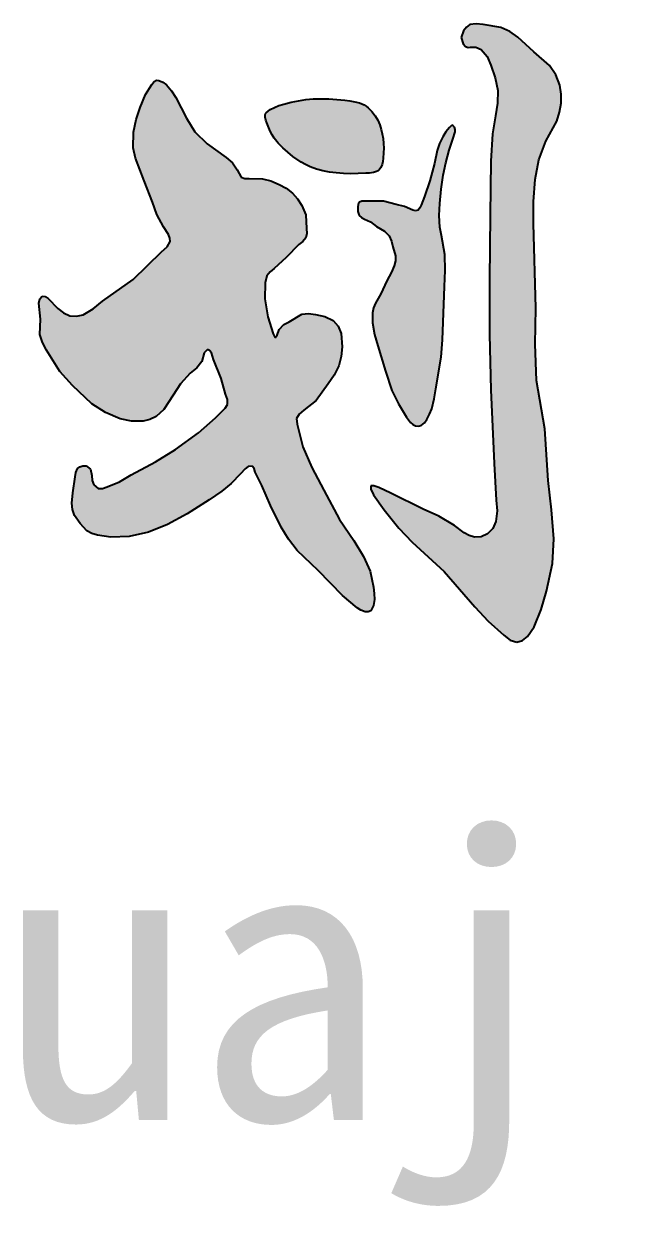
# Model space of a CAD drawing. Extents: x 8254 to 366479, y -216343 to -120021.
# Drawn here: x 165847 to 166292, y -148957 to -148083 of the extents above; entities that cross this region are included whole.
import ezdxf

# ---------------------------------------------------------------- set-up
doc = ezdxf.new("R2010")
doc.units = 0
doc.header["$LTSCALE"] = 500
doc.header["$MEASUREMENT"] = 0
doc.layers.get('0').update_dxf_attribs({"linetype": 'CONTINUOUS'})
doc.styles.add('宋体', font='SimSun.ttf', dxfattribs={"width": 0.8})

msp = doc.modelspace()

# ---------------------------------------------------------------- hatches: boundary and pattern name
h = msp.add_hatch(color=7)
h.paths.add_polyline_path([(166031.067, -148262.969), (166039.77, -148254.805), (166049.069, -148245.372), (166052.154, -148243.093), (166054.424, -148240.445), (166055.022, -148237.184), (166054.846, -148233.547), (166054.265, -148223.554), (166051.313, -148216.522), (166048.225, -148211.685), (166044.503, -148207.449), (166039.904, -148203.934), (166034.74, -148201.097), (166028.679, -148198.563), (166022.48, -148197.014), (166012.718, -148196.787), (166009.498, -148196.761), (166006.815, -148195.88), (166003.864, -148190.435), (166000.332, -148185.337), (165995.691, -148181.362), (165981.842, -148171.381), (165972.762, -148162.534), (165966.631, -148152.553), (165958.686, -148137.355), (165955.66, -148132.445), (165951.875, -148128.055), (165949.226, -148126.044), (165946.199, -148124.879), (165944.625, -148124.555), (165942.74, -148125.543), (165941.212, -148127.668), (165936.464, -148135.081), (165932.458, -148144.568), (165929.491, -148153.315), (165927.562, -148162.803), (165927.413, -148174.218), (165929.081, -148181.897), (165935.535, -148198.379), (165941.513, -148214.144), (165944.878, -148223.194), (165949.641, -148232.298), (165953.27, -148237.89), (165954.444, -148240.604), (165954.626, -148243.187), (165952.292, -148247.101), (165948.252, -148250.767), (165927.313, -148271.082), (165904.858, -148286.849), (165898.081, -148292.601), (165890.661, -148296.982), (165885.833, -148297.99), (165880.882, -148297.593), (165876.069, -148295.568), (165872.018, -148292.401), (165864.988, -148285.072), (165862.615, -148283.571), (165860.405, -148283.24), (165858.72, -148285.182), (165857.959, -148288.432), (165859.181, -148300.036), (165858.876, -148311.334), (165860.717, -148317.275), (165863.766, -148322.938), (165873.347, -148338.68), (165882.864, -148348.884), (165897.079, -148362.332), (165906.924, -148368.757), (165917.862, -148373.325), (165926.213, -148375.195), (165934.672, -148375.158), (165939.698, -148373.882), (165944.318, -148371.569), (165949.811, -148366.558), (165956.737, -148356.059), (165962.259, -148347.558), (165969.275, -148339.952), (165974.28, -148335.859), (165977.872, -148331.242), (165979.663, -148324.919), (165981.932, -148322.414), (165983.608, -148323.073), (165985.036, -148324.8), (165986.469, -148329.811), (165991.962, -148343.651), (165995.306, -148355.343), (165996.631, -148359.282), (165996.619, -148362.979), (165994.952, -148365.476), (165987.834, -148372.589), (165975.327, -148383.739), (165958.589, -148396.042), (165943.774, -148404.885), (165926.013, -148414.55), (165917.311, -148419.736), (165908.153, -148423.397), (165904.897, -148424.549), (165901.741, -148424.617), (165898.383, -148421.871), (165897.245, -148418.604), (165897.008, -148415.008), (165896.092, -148410.279), (165892.887, -148407.991), (165890.444, -148407.839), (165888.25, -148408.564), (165886.475, -148409.974), (165885.162, -148412.729), (165884.643, -148415.923), (165883.117, -148427.82), (165882.354, -148435.446), (165882.838, -148440.086), (165884.339, -148444.445), (165888.46, -148450.394), (165893.345, -148455.732), (165897.025, -148457.712), (165901.13, -148458.935), (165910.9, -148460.308), (165924.487, -148459.85), (165938.683, -148456.647), (165952.574, -148451.004), (165967.077, -148443.225), (165983.258, -148432.853), (165992.568, -148426.54), (165999.35, -148420.852), (166006.254, -148413.833), (166009.767, -148410.082), (166011.826, -148408.509), (166014.854, -148408.266), (166016.253, -148410.012), (166017.034, -148412.623), (166022, -148422.305), (166028.341, -148437.149), (166036.146, -148452.944), (166041.56, -148461.853), (166047.856, -148470.103), (166063.273, -148484.728), (166081.342, -148503.227), (166092.026, -148512.2), (166094.792, -148514.037), (166097.91, -148515.14), (166100.137, -148515.144), (166102.091, -148514.367), (166104.104, -148510.653), (166104.737, -148506.133), (166104.568, -148501.68), (166103.983, -148497.017), (166101.489, -148485.301), (166096.748, -148474.581), (166089.513, -148462.865), (166079.034, -148447.409), (166067.558, -148425.722), (166058.66, -148409.239), (166052.127, -148394.01), (166047.97, -148377.198), (166047.377, -148373.242), (166049.345, -148369.876), (166052.919, -148367.111), (166061.827, -148359.99), (166070.735, -148347.727), (166075.079, -148341.248), (166078.569, -148334.481), (166080.273, -148327.653), (166080.925, -148320.514), (166080.297, -148310.628), (166078.048, -148305.299), (166074.329, -148301.055), (166068.336, -148298.224), (166061.45, -148296.818), (166056.274, -148296.089), (166051.398, -148296.504), (166042.131, -148301.996), (166038.086, -148304.054), (166034.749, -148307.646), (166033.163, -148311.885), (166031.765, -148313.766), (166030.194, -148310.941), (166026.426, -148298.544), (166024.214, -148285.257), (166024.337, -148273.428), (166025.584, -148268.323), (166027.975, -148265.432)])
h.paths.add_polyline_path([(166109.697, -148160.662), (166108.603, -148157.306), (166107.185, -148154.037), (166105.249, -148150.652), (166102.908, -148147.551), (166100.183, -148144.866), (166098.683, -148143.722), (166097.095, -148142.733), (166093.835, -148141.291), (166090.347, -148140.331), (166086.717, -148139.706), (166083.03, -148139.271), (166071.318, -148138.329), (166065.538, -148138.188), (166059.793, -148138.354), (166054.369, -148138.841), (166048.951, -148139.643), (166043.527, -148140.743), (166038.084, -148142.122), (166034.563, -148143.18), (166031.163, -148144.487), (166028.018, -148146.182), (166026.584, -148147.219), (166025.263, -148148.404), (166024.73, -148149.124), (166024.428, -148149.943), (166024.383, -148151.804), (166024.859, -148153.835), (166025.584, -148155.885), (166028.137, -148161.99), (166029.531, -148164.664), (166031.108, -148167.18), (166033.974, -148170.828), (166037.312, -148174.27), (166040.984, -148177.505), (166044.852, -148180.528), (166050.967, -148184.704), (166054.145, -148186.517), (166057.441, -148188.101), (166062.094, -148189.836), (166066.919, -148191.147), (166071.822, -148192.09), (166076.709, -148192.721), (166081.978, -148193.117), (166087.258, -148193.256), (166098.418, -148192.978), (166101.221, -148192.809), (166103.931, -148192.442), (166106.357, -148191.702), (166107.404, -148191.136), (166108.309, -148190.411), (166109.538, -148188.697), (166110.348, -148186.569), (166110.851, -148184.194), (166111.16, -148181.736), (166111.448, -148178.012), (166111.53, -148174.434), (166111.402, -148170.943), (166111.058, -148167.479), (166110.502, -148164.066)])
h.paths.add_polyline_path([(166156.75, -148264.371), (166156.449, -148252.538), (166153.981, -148238.672), (166152.769, -148232.653), (166152.259, -148223.894), (166152.769, -148215.061), (166153.78, -148204.686), (166155.258, -148194.408), (166157.172, -148185.168), (166159.59, -148176.048), (166162.322, -148167.859), (166164.103, -148162.4), (166164.142, -148160.662), (166163.51, -148158.958), (166162.615, -148157.989), (166161.608, -148157.653), (166159.889, -148159.334), (166157.211, -148162.529), (166155.001, -148166.103), (166152.583, -148171.046), (166150.799, -148176.214), (166148.896, -148185.736), (166145.384, -148198.456), (166141.653, -148210.08), (166139.019, -148216.44), (166138.126, -148218.454), (166136.823, -148219.949), (166134.965, -148220.433), (166132.873, -148220.168), (166126.727, -148217.318), (166120.8, -148215.782), (166111.362, -148213.37), (166104.997, -148213.37), (166097.753, -148213.37), (166095.579, -148213.514), (166093.802, -148214.247), (166092.875, -148215.763), (166092.485, -148217.756), (166092.529, -148221.1), (166093.583, -148223.897), (166095.208, -148225.433), (166097.331, -148226.582), (166101.923, -148228.722), (166106.314, -148232.012), (166112.021, -148235.521), (166113.957, -148237.125), (166115.532, -148239.03), (166117.183, -148242.827), (166118.335, -148246.935), (166120.248, -148253.716), (166120.1, -148257.358), (166119.196, -148260.976), (166117.284, -148265.656), (166113.742, -148271.877), (166109.338, -148281.656), (166105.423, -148288.501), (166104.154, -148291.915), (166103.403, -148295.516), (166103.221, -148302.924), (166104.713, -148311.477), (166107.136, -148319.793), (166112.764, -148338.373), (166117.592, -148352.677), (166122.46, -148362.376), (166128.386, -148372.088), (166131.181, -148376.063), (166132.862, -148377.6), (166134.862, -148378.559), (166137.048, -148378.771), (166139.179, -148378.251), (166141.462, -148376.446), (166143.188, -148373.937), (166145.275, -148369.979), (166146.888, -148365.926), (166148.71, -148358.793), (166149.972, -148351.444), (166153.673, -148328.027), (166154.721, -148315.271), (166155.215, -148302.453), (166156.14, -148276.263)])
h.paths.add_polyline_path([(166221.591, -148229.749), (166221.589, -148213.574), (166222.798, -148197.405), (166225.592, -148182.988), (166230.777, -148169.356), (166238.755, -148154.594), (166240.894, -148148.095), (166242.005, -148141.308), (166242.106, -148134.768), (166241.119, -148128.317), (166238.15, -148120.609), (166233.436, -148113.85), (166221.912, -148103.811), (166210.092, -148092.887), (166204.163, -148088.706), (166197.681, -148085.801), (166184.679, -148083.734), (166179.61, -148083.09), (166174.928, -148083.734), (166172.305, -148085.539), (166170.2, -148088.163), (166168.427, -148093.182), (166169.905, -148097.906), (166171.611, -148099.783), (166173.746, -148100.563), (166175.073, -148100.294), (166179.248, -148100.256), (166183.186, -148101.991), (166187.586, -148107.067), (166190.357, -148113.491), (166193.59, -148122.81), (166195.451, -148132.155), (166195.211, -148141.36), (166193.752, -148150.631), (166191.488, -148164.016), (166190.175, -148184.096), (166189.692, -148223.664), (166189.209, -148270.953), (166189.323, -148311.529), (166190.399, -148352.114), (166192.833, -148406.242), (166194.169, -148433.097), (166194.832, -148441.029), (166194.051, -148448.814), (166191.79, -148453.904), (166187.964, -148457.936), (166183.265, -148460.04), (166178.224, -148460.369), (166174.294, -148459.243), (166170.648, -148457.169), (166163.617, -148451.855), (166152.053, -148444.983), (166140.487, -148439.691), (166116.748, -148428.136), (166107.907, -148423.888), (166104.334, -148422.65), (166102.14, -148422.662), (166101.963, -148425.004), (166104.157, -148429.338), (166111.879, -148440.299), (166122.756, -148453.857), (166132.574, -148464.018), (166156.024, -148485.699), (166178.413, -148511.595), (166188.379, -148522.009), (166199.731, -148532.345), (166204.435, -148535.966), (166209.413, -148537.535), (166213.518, -148536.204), (166217.204, -148533.289), (166222.163, -148526.211), (166227.371, -148513.474), (166231.136, -148500.022), (166235.547, -148479.823), (166236.682, -148461.672), (166234.943, -148440.197), (166232.469, -148418.759), (166229.938, -148380.831), (166223.867, -148345.162), (166222.773, -148318.643), (166223.403, -148291.947)])

# ---------------------------------------------------------------- linework, layer by layer
at = {"color": 7}
for p, q in [((166179.61, -148083.09), (166174.928, -148083.734)), ((166184.679, -148083.734), (166179.61, -148083.09)), ((166170.2, -148088.163), (166168.427, -148093.182)), ((166172.305, -148085.539), (166170.2, -148088.163)), ((166174.928, -148083.734), (166172.305, -148085.539)), ((166197.681, -148085.801), (166184.679, -148083.734)), ((166204.163, -148088.706), (166197.681, -148085.801)), ((166210.092, -148092.887), (166204.163, -148088.706)), ((166168.427, -148093.182), (166169.905, -148097.906)), ((166169.905, -148097.906), (166171.611, -148099.783)), ((166171.611, -148099.783), (166173.746, -148100.563)), ((166173.746, -148100.563), (166175.073, -148100.294)), ((166175.073, -148100.294), (166179.248, -148100.256)), ((166179.248, -148100.256), (166183.186, -148101.991)), ((166221.912, -148103.811), (166210.092, -148092.887)), ((166183.186, -148101.991), (166187.586, -148107.067)), ((166187.586, -148107.067), (166190.357, -148113.491)), ((166233.436, -148113.85), (166221.912, -148103.811)), ((166190.357, -148113.491), (166193.59, -148122.81)), ((166238.15, -148120.609), (166233.436, -148113.85)), ((165941.212, -148127.668), (165942.74, -148125.543)), ((165942.74, -148125.543), (165944.625, -148124.555)), ((165944.625, -148124.555), (165946.199, -148124.879)), ((165946.199, -148124.879), (165949.226, -148126.044)), ((165949.226, -148126.044), (165951.875, -148128.055)), ((166193.59, -148122.81), (166195.451, -148132.155)), ((166241.119, -148128.317), (166238.15, -148120.609)), ((165932.458, -148144.568), (165936.464, -148135.081)), ((165936.464, -148135.081), (165941.212, -148127.668)), ((165951.875, -148128.055), (165955.66, -148132.445)), ((165955.66, -148132.445), (165958.686, -148137.355)), ((166195.451, -148132.155), (166195.211, -148141.36)), ((166242.106, -148134.768), (166241.119, -148128.317)), ((166242.005, -148141.308), (166242.106, -148134.768)), ((165958.686, -148137.355), (165966.631, -148152.553)), ((166031.163, -148144.487), (166034.563, -148143.18)), ((166034.563, -148143.18), (166038.084, -148142.122)), ((166038.084, -148142.122), (166043.527, -148140.743)), ((166043.527, -148140.743), (166048.951, -148139.643)), ((166048.951, -148139.643), (166054.369, -148138.841)), ((166054.369, -148138.841), (166059.793, -148138.354)), ((166059.793, -148138.354), (166065.538, -148138.188)), ((166065.538, -148138.188), (166071.318, -148138.329)), ((166071.318, -148138.329), (166083.03, -148139.271)), ((166083.03, -148139.271), (166086.717, -148139.706)), ((166086.717, -148139.706), (166090.347, -148140.331)), ((166090.347, -148140.331), (166093.835, -148141.291)), ((166093.835, -148141.291), (166097.095, -148142.733)), ((166097.095, -148142.733), (166098.683, -148143.722)), ((166098.683, -148143.722), (166100.183, -148144.866)), ((166195.211, -148141.36), (166193.752, -148150.631)), ((166240.894, -148148.095), (166242.005, -148141.308)), ((165929.491, -148153.315), (165932.458, -148144.568)), ((165966.631, -148152.553), (165972.762, -148162.534)), ((166024.383, -148151.804), (166024.428, -148149.943)), ((166024.859, -148153.835), (166024.383, -148151.804)), ((166024.428, -148149.943), (166024.73, -148149.124)), ((166024.73, -148149.124), (166025.263, -148148.404)), ((166025.263, -148148.404), (166026.584, -148147.219)), ((166026.584, -148147.219), (166028.018, -148146.182)), ((166028.018, -148146.182), (166031.163, -148144.487)), ((166100.183, -148144.866), (166102.908, -148147.551)), ((166102.908, -148147.551), (166105.249, -148150.652)), ((166105.249, -148150.652), (166107.185, -148154.037)), ((166193.752, -148150.631), (166191.488, -148164.016)), ((166238.755, -148154.594), (166240.894, -148148.095)), ((165927.562, -148162.803), (165929.491, -148153.315)), ((166025.584, -148155.885), (166024.859, -148153.835)), ((166028.137, -148161.99), (166025.584, -148155.885)), ((166107.185, -148154.037), (166108.603, -148157.306)), ((166108.603, -148157.306), (166109.697, -148160.662)), ((166109.697, -148160.662), (166110.502, -148164.066)), ((166159.889, -148159.334), (166157.211, -148162.529)), ((166161.608, -148157.653), (166159.889, -148159.334)), ((166162.615, -148157.989), (166161.608, -148157.653)), ((166163.51, -148158.958), (166162.615, -148157.989)), ((166164.142, -148160.662), (166163.51, -148158.958)), ((166164.103, -148162.4), (166164.142, -148160.662)), ((166230.777, -148169.356), (166238.755, -148154.594)), ((165927.413, -148174.218), (165927.562, -148162.803)), ((165972.762, -148162.534), (165981.842, -148171.381)), ((166029.531, -148164.664), (166028.137, -148161.99)), ((166031.108, -148167.18), (166029.531, -148164.664)), ((166033.974, -148170.828), (166031.108, -148167.18)), ((166110.502, -148164.066), (166111.058, -148167.479)), ((166111.058, -148167.479), (166111.402, -148170.943)), ((166155.001, -148166.103), (166152.583, -148171.046)), ((166157.211, -148162.529), (166155.001, -148166.103)), ((166159.59, -148176.048), (166162.322, -148167.859)), ((166162.322, -148167.859), (166164.103, -148162.4)), ((166191.488, -148164.016), (166190.175, -148184.096)), ((166225.592, -148182.988), (166230.777, -148169.356)), ((165929.081, -148181.897), (165927.413, -148174.218)), ((165981.842, -148171.381), (165995.691, -148181.362)), ((166037.312, -148174.27), (166033.974, -148170.828)), ((166040.984, -148177.505), (166037.312, -148174.27)), ((166044.852, -148180.528), (166040.984, -148177.505)), ((166111.448, -148178.012), (166111.16, -148181.736)), ((166111.402, -148170.943), (166111.53, -148174.434)), ((166111.53, -148174.434), (166111.448, -148178.012)), ((166150.799, -148176.214), (166148.896, -148185.736)), ((166152.583, -148171.046), (166150.799, -148176.214)), ((166157.172, -148185.168), (166159.59, -148176.048)), ((165935.535, -148198.379), (165929.081, -148181.897)), ((165995.691, -148181.362), (166000.332, -148185.337)), ((166000.332, -148185.337), (166003.864, -148190.435)), ((166050.967, -148184.704), (166044.852, -148180.528)), ((166054.145, -148186.517), (166050.967, -148184.704)), ((166057.441, -148188.101), (166054.145, -148186.517)), ((166110.348, -148186.569), (166109.538, -148188.697)), ((166110.851, -148184.194), (166110.348, -148186.569)), ((166111.16, -148181.736), (166110.851, -148184.194)), ((166148.896, -148185.736), (166145.384, -148198.456)), ((166155.258, -148194.408), (166157.172, -148185.168)), ((166190.175, -148184.096), (166189.692, -148223.664)), ((166222.798, -148197.405), (166225.592, -148182.988)), ((166003.864, -148190.435), (166006.815, -148195.88)), ((166006.815, -148195.88), (166009.498, -148196.761)), ((166062.094, -148189.836), (166057.441, -148188.101)), ((166066.919, -148191.147), (166062.094, -148189.836)), ((166071.822, -148192.09), (166066.919, -148191.147)), ((166076.709, -148192.721), (166071.822, -148192.09)), ((166081.978, -148193.117), (166076.709, -148192.721)), ((166087.258, -148193.256), (166081.978, -148193.117)), ((166098.418, -148192.978), (166087.258, -148193.256)), ((166101.221, -148192.809), (166098.418, -148192.978)), ((166103.931, -148192.442), (166101.221, -148192.809)), ((166106.357, -148191.702), (166103.931, -148192.442)), ((166107.404, -148191.136), (166106.357, -148191.702)), ((166108.309, -148190.411), (166107.404, -148191.136)), ((166109.538, -148188.697), (166108.309, -148190.411)), ((166153.78, -148204.686), (166155.258, -148194.408)), ((165941.513, -148214.144), (165935.535, -148198.379)), ((166009.498, -148196.761), (166012.718, -148196.787)), ((166012.718, -148196.787), (166022.48, -148197.014)), ((166022.48, -148197.014), (166028.679, -148198.563)), ((166028.679, -148198.563), (166034.74, -148201.097)), ((166034.74, -148201.097), (166039.904, -148203.934)), ((166039.904, -148203.934), (166044.503, -148207.449)), ((166145.384, -148198.456), (166141.653, -148210.08)), ((166152.769, -148215.061), (166153.78, -148204.686)), ((166221.589, -148213.574), (166222.798, -148197.405)), ((165944.878, -148223.194), (165941.513, -148214.144)), ((166044.503, -148207.449), (166048.225, -148211.685)), ((166048.225, -148211.685), (166051.313, -148216.522)), ((166095.579, -148213.514), (166093.802, -148214.247)), ((166097.753, -148213.37), (166095.579, -148213.514)), ((166104.997, -148213.37), (166097.753, -148213.37)), ((166111.362, -148213.37), (166104.997, -148213.37)), ((166120.8, -148215.782), (166111.362, -148213.37)), ((166141.653, -148210.08), (166139.019, -148216.44)), ((166221.591, -148229.749), (166221.589, -148213.574)), ((166051.313, -148216.522), (166054.265, -148223.554)), ((166092.875, -148215.763), (166092.485, -148217.756)), ((166092.485, -148217.756), (166092.529, -148221.1)), ((166092.529, -148221.1), (166093.583, -148223.897)), ((166093.802, -148214.247), (166092.875, -148215.763)), ((166126.727, -148217.318), (166120.8, -148215.782)), ((166132.873, -148220.168), (166126.727, -148217.318)), ((166134.965, -148220.433), (166132.873, -148220.168)), ((166136.823, -148219.949), (166134.965, -148220.433)), ((166138.126, -148218.454), (166136.823, -148219.949)), ((166139.019, -148216.44), (166138.126, -148218.454)), ((166152.259, -148223.894), (166152.769, -148215.061)), ((165949.641, -148232.298), (165944.878, -148223.194)), ((166054.265, -148223.554), (166054.846, -148233.547)), ((166093.583, -148223.897), (166095.208, -148225.433)), ((166095.208, -148225.433), (166097.331, -148226.582)), ((166097.331, -148226.582), (166101.923, -148228.722)), ((166101.923, -148228.722), (166106.314, -148232.012)), ((166152.769, -148232.653), (166152.259, -148223.894)), ((166189.692, -148223.664), (166189.209, -148270.953)), ((166223.403, -148291.947), (166221.591, -148229.749)), ((165953.27, -148237.89), (165949.641, -148232.298)), ((165954.444, -148240.604), (165953.27, -148237.89)), ((166054.424, -148240.445), (166052.154, -148243.093)), ((166055.022, -148237.184), (166054.424, -148240.445)), ((166054.846, -148233.547), (166055.022, -148237.184)), ((166106.314, -148232.012), (166112.021, -148235.521)), ((166112.021, -148235.521), (166113.957, -148237.125)), ((166113.957, -148237.125), (166115.532, -148239.03)), ((166115.532, -148239.03), (166117.183, -148242.827)), ((166153.981, -148238.672), (166152.769, -148232.653)), ((166156.449, -148252.538), (166153.981, -148238.672)), ((165948.252, -148250.767), (165952.292, -148247.101)), ((165952.292, -148247.101), (165954.626, -148243.187)), ((165954.626, -148243.187), (165954.444, -148240.604)), ((166049.069, -148245.372), (166039.77, -148254.805)), ((166052.154, -148243.093), (166049.069, -148245.372)), ((166117.183, -148242.827), (166118.335, -148246.935)), ((166118.335, -148246.935), (166120.248, -148253.716)), ((165927.313, -148271.082), (165948.252, -148250.767)), ((166039.77, -148254.805), (166031.067, -148262.969)), ((166120.1, -148257.358), (166119.196, -148260.976)), ((166120.248, -148253.716), (166120.1, -148257.358)), ((166156.75, -148264.371), (166156.449, -148252.538)), ((166027.975, -148265.432), (166025.584, -148268.323)), ((166031.067, -148262.969), (166027.975, -148265.432)), ((166117.284, -148265.656), (166113.742, -148271.877)), ((166119.196, -148260.976), (166117.284, -148265.656)), ((166156.14, -148276.263), (166156.75, -148264.371)), ((165904.858, -148286.849), (165927.313, -148271.082)), ((166024.337, -148273.428), (166024.214, -148285.257)), ((166025.584, -148268.323), (166024.337, -148273.428)), ((166113.742, -148271.877), (166109.338, -148281.656)), ((166189.209, -148270.953), (166189.323, -148311.529)), ((165858.72, -148285.182), (165860.405, -148283.24)), ((165860.405, -148283.24), (165862.615, -148283.571)), ((165862.615, -148283.571), (165864.988, -148285.072)), ((166109.338, -148281.656), (166105.423, -148288.501)), ((166155.215, -148302.453), (166156.14, -148276.263)), ((165857.959, -148288.432), (165858.72, -148285.182)), ((165859.181, -148300.036), (165857.959, -148288.432)), ((165864.988, -148285.072), (165872.018, -148292.401)), ((165872.018, -148292.401), (165876.069, -148295.568)), ((165890.661, -148296.982), (165898.081, -148292.601)), ((165898.081, -148292.601), (165904.858, -148286.849)), ((166024.214, -148285.257), (166026.426, -148298.544)), ((166104.154, -148291.915), (166103.403, -148295.516)), ((166105.423, -148288.501), (166104.154, -148291.915)), ((166222.773, -148318.643), (166223.403, -148291.947)), ((165858.876, -148311.334), (165859.181, -148300.036)), ((165876.069, -148295.568), (165880.882, -148297.593)), ((165880.882, -148297.593), (165885.833, -148297.99)), ((165885.833, -148297.99), (165890.661, -148296.982)), ((166026.426, -148298.544), (166030.194, -148310.941)), ((166042.131, -148301.996), (166051.398, -148296.504)), ((166051.398, -148296.504), (166056.274, -148296.089)), ((166056.274, -148296.089), (166061.45, -148296.818)), ((166061.45, -148296.818), (166068.336, -148298.224)), ((166068.336, -148298.224), (166074.329, -148301.055)), ((166074.329, -148301.055), (166078.048, -148305.299)), ((166103.403, -148295.516), (166103.221, -148302.924)), ((166033.163, -148311.885), (166034.749, -148307.646)), ((166034.749, -148307.646), (166038.086, -148304.054)), ((166038.086, -148304.054), (166042.131, -148301.996)), ((166078.048, -148305.299), (166080.297, -148310.628)), ((166103.221, -148302.924), (166104.713, -148311.477)), ((166154.721, -148315.271), (166155.215, -148302.453)), ((165860.717, -148317.275), (165858.876, -148311.334)), ((165863.766, -148322.938), (165860.717, -148317.275)), ((166030.194, -148310.941), (166031.765, -148313.766)), ((166031.765, -148313.766), (166033.163, -148311.885)), ((166080.297, -148310.628), (166080.925, -148320.514)), ((166104.713, -148311.477), (166107.136, -148319.793)), ((166153.673, -148328.027), (166154.721, -148315.271)), ((166189.323, -148311.529), (166190.399, -148352.114)), ((166223.867, -148345.162), (166222.773, -148318.643)), ((165873.347, -148338.68), (165863.766, -148322.938)), ((165979.663, -148324.919), (165977.872, -148331.242)), ((165981.932, -148322.414), (165979.663, -148324.919)), ((165983.608, -148323.073), (165981.932, -148322.414)), ((165985.036, -148324.8), (165983.608, -148323.073)), ((165986.469, -148329.811), (165985.036, -148324.8)), ((166080.273, -148327.653), (166078.569, -148334.481)), ((166080.925, -148320.514), (166080.273, -148327.653)), ((166107.136, -148319.793), (166112.764, -148338.373)), ((165974.28, -148335.859), (165969.275, -148339.952)), ((165977.872, -148331.242), (165974.28, -148335.859)), ((165991.962, -148343.651), (165986.469, -148329.811)), ((166078.569, -148334.481), (166075.079, -148341.248)), ((166149.972, -148351.444), (166153.673, -148328.027)), ((165882.864, -148348.884), (165873.347, -148338.68)), ((165969.275, -148339.952), (165962.259, -148347.558)), ((165995.306, -148355.343), (165991.962, -148343.651)), ((166075.079, -148341.248), (166070.735, -148347.727)), ((166112.764, -148338.373), (166117.592, -148352.677)), ((166229.938, -148380.831), (166223.867, -148345.162)), ((165897.079, -148362.332), (165882.864, -148348.884)), ((165962.259, -148347.558), (165956.737, -148356.059)), ((166070.735, -148347.727), (166061.827, -148359.99)), ((166117.592, -148352.677), (166122.46, -148362.376)), ((166148.71, -148358.793), (166149.972, -148351.444)), ((166190.399, -148352.114), (166192.833, -148406.242)), ((165906.924, -148368.757), (165897.079, -148362.332)), ((165956.737, -148356.059), (165949.811, -148366.558)), ((165996.631, -148359.282), (165995.306, -148355.343)), ((165996.619, -148362.979), (165996.631, -148359.282)), ((166061.827, -148359.99), (166052.919, -148367.111)), ((166122.46, -148362.376), (166128.386, -148372.088)), ((166146.888, -148365.926), (166148.71, -148358.793)), ((165917.862, -148373.325), (165906.924, -148368.757)), ((165949.811, -148366.558), (165944.318, -148371.569)), ((165987.834, -148372.589), (165994.952, -148365.476)), ((165994.952, -148365.476), (165996.619, -148362.979)), ((166049.345, -148369.876), (166047.377, -148373.242)), ((166052.919, -148367.111), (166049.345, -148369.876)), ((166143.188, -148373.937), (166145.275, -148369.979)), ((166145.275, -148369.979), (166146.888, -148365.926)), ((165926.213, -148375.195), (165917.862, -148373.325)), ((165934.672, -148375.158), (165926.213, -148375.195)), ((165939.698, -148373.882), (165934.672, -148375.158)), ((165944.318, -148371.569), (165939.698, -148373.882)), ((165975.327, -148383.739), (165987.834, -148372.589)), ((166047.377, -148373.242), (166047.97, -148377.198)), ((166047.97, -148377.198), (166052.127, -148394.01)), ((166128.386, -148372.088), (166131.181, -148376.063)), ((166131.181, -148376.063), (166132.862, -148377.6)), ((166132.862, -148377.6), (166134.862, -148378.559)), ((166134.862, -148378.559), (166137.048, -148378.771)), ((166137.048, -148378.771), (166139.179, -148378.251)), ((166139.179, -148378.251), (166141.462, -148376.446)), ((166141.462, -148376.446), (166143.188, -148373.937)), ((165958.589, -148396.042), (165975.327, -148383.739)), ((166232.469, -148418.759), (166229.938, -148380.831)), ((165943.774, -148404.885), (165958.589, -148396.042)), ((166052.127, -148394.01), (166058.66, -148409.239)), ((165926.013, -148414.55), (165943.774, -148404.885)), ((166192.833, -148406.242), (166194.169, -148433.097)), ((165884.643, -148415.923), (165885.162, -148412.729)), ((165885.162, -148412.729), (165886.475, -148409.974)), ((165886.475, -148409.974), (165888.25, -148408.564)), ((165888.25, -148408.564), (165890.444, -148407.839)), ((165890.444, -148407.839), (165892.887, -148407.991)), ((165892.887, -148407.991), (165896.092, -148410.279)), ((165896.092, -148410.279), (165897.008, -148415.008)), ((165897.008, -148415.008), (165897.245, -148418.604)), ((165917.311, -148419.736), (165926.013, -148414.55)), ((166006.254, -148413.833), (165999.35, -148420.852)), ((166009.767, -148410.082), (166006.254, -148413.833)), ((166011.826, -148408.509), (166009.767, -148410.082)), ((166014.854, -148408.266), (166011.826, -148408.509)), ((166016.253, -148410.012), (166014.854, -148408.266)), ((166017.034, -148412.623), (166016.253, -148410.012)), ((166022, -148422.305), (166017.034, -148412.623)), ((166058.66, -148409.239), (166067.558, -148425.722)), ((165883.117, -148427.82), (165884.643, -148415.923)), ((165897.245, -148418.604), (165898.383, -148421.871)), ((165898.383, -148421.871), (165901.741, -148424.617)), ((165904.897, -148424.549), (165908.153, -148423.397)), ((165908.153, -148423.397), (165917.311, -148419.736)), ((165999.35, -148420.852), (165992.568, -148426.54)), ((166028.341, -148437.149), (166022, -148422.305)), ((166102.14, -148422.662), (166101.963, -148425.004)), ((166104.334, -148422.65), (166102.14, -148422.662)), ((166107.907, -148423.888), (166104.334, -148422.65)), ((166116.748, -148428.136), (166107.907, -148423.888)), ((166234.943, -148440.197), (166232.469, -148418.759)), ((165882.354, -148435.446), (165883.117, -148427.82)), ((165901.741, -148424.617), (165904.897, -148424.549)), ((165992.568, -148426.54), (165983.258, -148432.853)), ((166067.558, -148425.722), (166079.034, -148447.409)), ((166101.963, -148425.004), (166104.157, -148429.338)), ((166104.157, -148429.338), (166111.879, -148440.299)), ((166140.487, -148439.691), (166116.748, -148428.136)), ((165882.838, -148440.086), (165882.354, -148435.446)), ((165884.339, -148444.445), (165882.838, -148440.086)), ((165983.258, -148432.853), (165967.077, -148443.225)), ((166036.146, -148452.944), (166028.341, -148437.149)), ((166111.879, -148440.299), (166122.756, -148453.857)), ((166152.053, -148444.983), (166140.487, -148439.691)), ((166194.832, -148441.029), (166194.051, -148448.814)), ((166194.169, -148433.097), (166194.832, -148441.029)), ((166236.682, -148461.672), (166234.943, -148440.197)), ((165888.46, -148450.394), (165884.339, -148444.445)), ((165967.077, -148443.225), (165952.574, -148451.004)), ((166079.034, -148447.409), (166089.513, -148462.865)), ((166163.617, -148451.855), (166152.053, -148444.983)), ((166194.051, -148448.814), (166191.79, -148453.904)), ((165893.345, -148455.732), (165888.46, -148450.394)), ((165897.025, -148457.712), (165893.345, -148455.732)), ((165901.13, -148458.935), (165897.025, -148457.712)), ((165910.9, -148460.308), (165901.13, -148458.935)), ((165938.683, -148456.647), (165924.487, -148459.85)), ((165952.574, -148451.004), (165938.683, -148456.647)), ((166041.56, -148461.853), (166036.146, -148452.944)), ((166122.756, -148453.857), (166132.574, -148464.018)), ((166170.648, -148457.169), (166163.617, -148451.855)), ((166174.294, -148459.243), (166170.648, -148457.169)), ((166187.964, -148457.936), (166183.265, -148460.04)), ((166191.79, -148453.904), (166187.964, -148457.936)), ((165924.487, -148459.85), (165910.9, -148460.308)), ((166047.856, -148470.103), (166041.56, -148461.853)), ((166089.513, -148462.865), (166096.748, -148474.581)), ((166132.574, -148464.018), (166156.024, -148485.699)), ((166178.224, -148460.369), (166174.294, -148459.243)), ((166183.265, -148460.04), (166178.224, -148460.369)), ((166235.547, -148479.823), (166236.682, -148461.672)), ((166063.273, -148484.728), (166047.856, -148470.103)), ((166096.748, -148474.581), (166101.489, -148485.301)), ((166081.342, -148503.227), (166063.273, -148484.728)), ((166231.136, -148500.022), (166235.547, -148479.823)), ((166101.489, -148485.301), (166103.983, -148497.017)), ((166156.024, -148485.699), (166178.413, -148511.595)), ((166103.983, -148497.017), (166104.568, -148501.68)), ((166104.568, -148501.68), (166104.737, -148506.133)), ((166227.371, -148513.474), (166231.136, -148500.022)), ((166092.026, -148512.2), (166081.342, -148503.227)), ((166104.104, -148510.653), (166102.091, -148514.367)), ((166104.737, -148506.133), (166104.104, -148510.653)), ((166094.792, -148514.037), (166092.026, -148512.2)), ((166097.91, -148515.14), (166094.792, -148514.037)), ((166100.137, -148515.144), (166097.91, -148515.14)), ((166102.091, -148514.367), (166100.137, -148515.144)), ((166178.413, -148511.595), (166188.379, -148522.009)), ((166222.163, -148526.211), (166227.371, -148513.474)), ((166188.379, -148522.009), (166199.731, -148532.345)), ((166217.204, -148533.289), (166222.163, -148526.211)), ((166199.731, -148532.345), (166204.435, -148535.966)), ((166204.435, -148535.966), (166209.413, -148537.535)), ((166209.413, -148537.535), (166213.518, -148536.204)), ((166213.518, -148536.204), (166217.204, -148533.289))]:
    msp.add_line(p, q, dxfattribs=at)

# ---------------------------------------------------------------- texts
at = {"color": 7, "style": '宋体'}
msp.add_text('jingxianguihuajianzhushejiyanjiuyuan', height=208.21259, dxfattribs=at).set_placement((164131.609, -148888.595))

doc.saveas('drawing.dxf')
